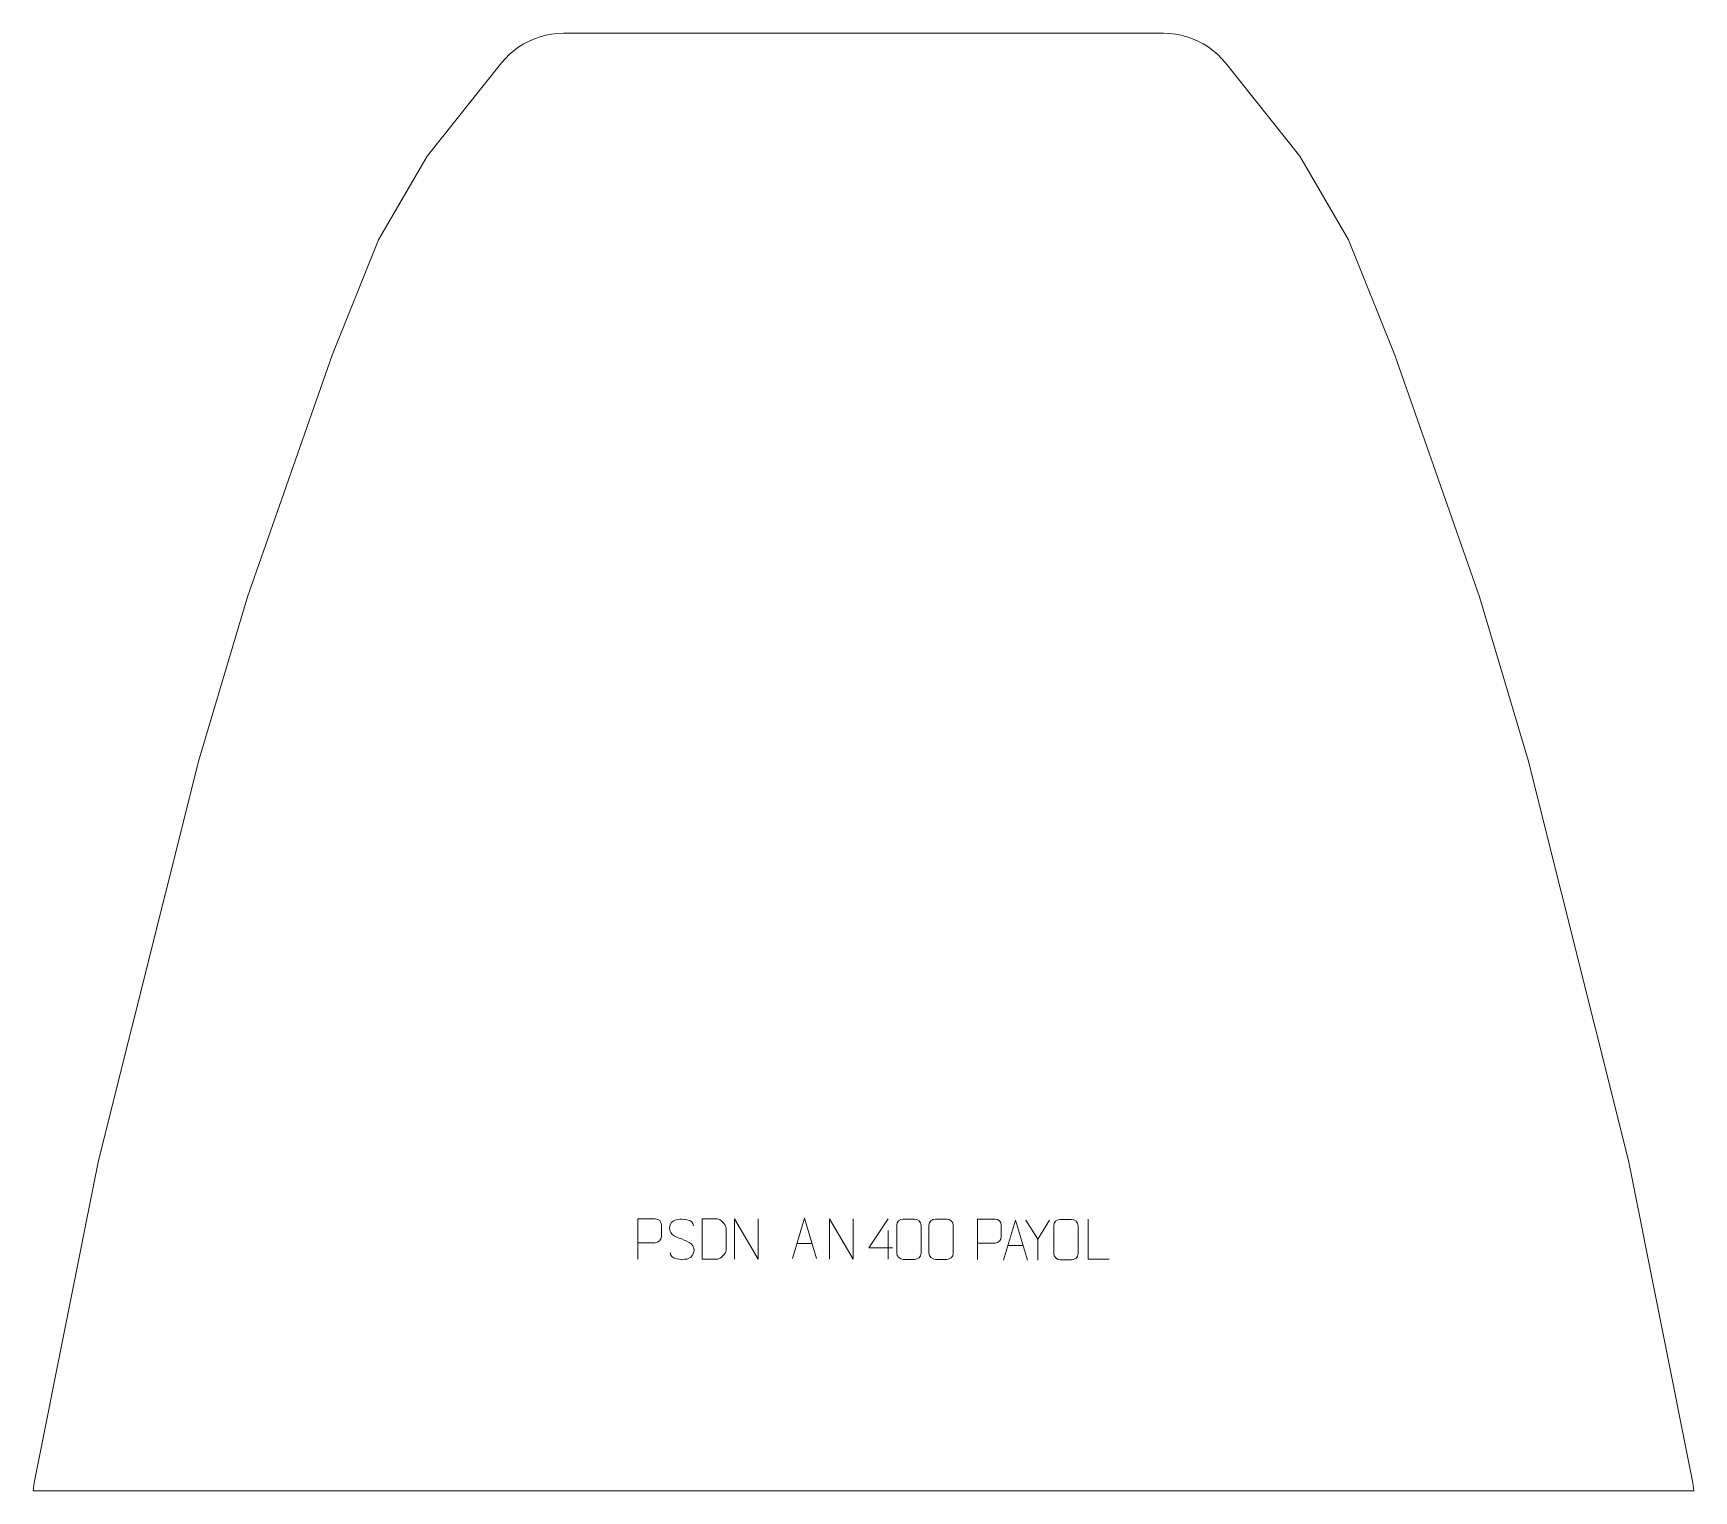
# Model space of a CAD drawing. Header units: millimetres. Extents: x -491 to 540, y 631 to 1536.
import ezdxf

# ---------------------------------------------------------------- set-up
doc = ezdxf.new("R2010")
doc.units = ezdxf.units.MM
doc.header["$MEASUREMENT"] = 0
doc.layers.add('layer 1', color=7, linetype='Continuous')

msp = doc.modelspace()

# ---------------------------------------------------------------- linework, layer by layer
at = {"layer": 'layer 1', "color": 242, "lineweight": 9}
msp.add_open_spline([(-162.2153, 1535.8493), (-162.2153, 1535.8493), (210.5102, 1535.8493), (210.5102, 1535.8493), (210.5102, 1535.8493), (210.5102, 1535.8493), (214.1787, 1535.7113), (214.1787, 1535.7113), (214.1787, 1535.7113), (214.1787, 1535.7113), (217.8275, 1535.3025), (217.8275, 1535.3025), (217.8275, 1535.3025), (217.8275, 1535.3025), (221.4354, 1534.6209), (221.4354, 1534.6209), (221.4354, 1534.6209), (221.4354, 1534.6209), (224.9821, 1533.6722), (224.9821, 1533.6722), (224.9821, 1533.6722), (224.9821, 1533.6722), (228.4492, 1532.4617), (228.4492, 1532.4617), (228.4492, 1532.4617), (228.4492, 1532.4617), (231.8143, 1530.9951), (231.8143, 1530.9951), (231.8143, 1530.9951), (231.8143, 1530.9951), (235.062, 1529.2834), (235.062, 1529.2834), (235.062, 1529.2834), (235.062, 1529.2834), (238.1741, 1527.3316), (238.1741, 1527.3316), (238.1741, 1527.3316), (238.1741, 1527.3316), (241.1299, 1525.1545), (241.1299, 1525.1545), (241.1299, 1525.1545), (241.1299, 1525.1545), (243.9154, 1522.7631), (243.9154, 1522.7631), (243.9154, 1522.7631), (243.9154, 1522.7631), (246.5148, 1520.1702), (246.5148, 1520.1702), (246.5148, 1520.1702), (246.5148, 1520.1702), (248.914, 1517.391), (248.914, 1517.391), (248.914, 1517.391), (248.914, 1517.391), (295.1852, 1459.5544), (295.1852, 1459.5544), (295.1852, 1459.5544), (295.1852, 1459.5544), (325.4218, 1407.6651), (325.4218, 1407.6651), (325.4218, 1407.6651), (325.4218, 1407.6651), (354.1481, 1335.8496), (354.1481, 1335.8496), (354.1481, 1335.8496), (354.1481, 1335.8496), (406.6472, 1185.8504), (406.6472, 1185.8504), (406.6472, 1185.8504), (406.6472, 1185.8504), (436.9961, 1084.4582), (436.9961, 1084.4582), (436.9961, 1084.4582), (436.9961, 1084.4582), (499.1483, 835.8497), (499.1483, 835.8497), (499.1483, 835.8497), (499.1483, 835.8497), (539.1471, 635.85), (539.1471, 635.85), (539.1471, 635.85), (539.1471, 635.85), (539.7734, 630.85), (539.7734, 630.85), (539.7734, 630.85), (539.7734, 630.85), (-491.4767, 630.85), (-491.4767, 630.85), (-491.4767, 630.85), (-491.4767, 630.85), (-490.8517, 635.85), (-490.8517, 635.85), (-490.8517, 635.85), (-490.8517, 635.85), (-450.8516, 835.8497), (-450.8516, 835.8497), (-450.8516, 835.8497), (-450.8516, 835.8497), (-388.7007, 1084.4582), (-388.7007, 1084.4582), (-388.7007, 1084.4582), (-388.7007, 1084.4582), (-358.3519, 1185.8504), (-358.3519, 1185.8504), (-358.3519, 1185.8504), (-358.3519, 1185.8504), (-305.8509, 1335.8496), (-305.8509, 1335.8496), (-305.8509, 1335.8496), (-305.8509, 1335.8496), (-277.1265, 1407.6651), (-277.1265, 1407.6651), (-277.1265, 1407.6651), (-277.1265, 1407.6651), (-246.888, 1459.5544), (-246.888, 1459.5544), (-246.888, 1459.5544), (-246.888, 1459.5544), (-200.6173, 1517.391), (-200.6173, 1517.391), (-200.6173, 1517.391), (-200.6173, 1517.391), (-198.2194, 1520.1702), (-198.2194, 1520.1702), (-198.2194, 1520.1702), (-198.2194, 1520.1702), (-195.6187, 1522.7631), (-195.6187, 1522.7631), (-195.6187, 1522.7631), (-195.6187, 1522.7631), (-192.8331, 1525.1545), (-192.8331, 1525.1545), (-192.8331, 1525.1545), (-192.8331, 1525.1545), (-189.8769, 1527.3316), (-189.8769, 1527.3316), (-189.8769, 1527.3316), (-189.8769, 1527.3316), (-186.7671, 1529.2834), (-186.7671, 1529.2834), (-186.7671, 1529.2834), (-186.7671, 1529.2834), (-183.5189, 1530.9951), (-183.5189, 1530.9951), (-183.5189, 1530.9951), (-183.5189, 1530.9951), (-180.1525, 1532.4617), (-180.1525, 1532.4617), (-180.1525, 1532.4617), (-180.1525, 1532.4617), (-176.6867, 1533.6722), (-176.6867, 1533.6722), (-176.6867, 1533.6722), (-176.6867, 1533.6722), (-173.1387, 1534.6209), (-173.1387, 1534.6209), (-173.1387, 1534.6209), (-173.1387, 1534.6209), (-169.5322, 1535.3025), (-169.5322, 1535.3025), (-169.5322, 1535.3025), (-169.5322, 1535.3025), (-165.8834, 1535.7113), (-165.8834, 1535.7113), (-165.8834, 1535.7113), (-165.8834, 1535.7113), (-162.2153, 1535.8493), (-162.2153, 1535.8493)], degree=3, knots=[0, 0, 0, 0, 0.023255814, 0.023255814, 0.023255814, 0.023255814, 0.046511628, 0.046511628, 0.046511628, 0.046511628, 0.069767442, 0.069767442, 0.069767442, 0.069767442, 0.093023256, 0.093023256, 0.093023256, 0.093023256, 0.11627907, 0.11627907, 0.11627907, 0.11627907, 0.139534884, 0.139534884, 0.139534884, 0.139534884, 0.162790698, 0.162790698, 0.162790698, 0.162790698, 0.186046512, 0.186046512, 0.186046512, 0.186046512, 0.209302326, 0.209302326, 0.209302326, 0.209302326, 0.23255814, 0.23255814, 0.23255814, 0.23255814, 0.255813953, 0.255813953, 0.255813953, 0.255813953, 0.279069767, 0.279069767, 0.279069767, 0.279069767, 0.302325581, 0.302325581, 0.302325581, 0.302325581, 0.325581395, 0.325581395, 0.325581395, 0.325581395, 0.348837209, 0.348837209, 0.348837209, 0.348837209, 0.372093023, 0.372093023, 0.372093023, 0.372093023, 0.395348837, 0.395348837, 0.395348837, 0.395348837, 0.418604651, 0.418604651, 0.418604651, 0.418604651, 0.441860465, 0.441860465, 0.441860465, 0.441860465, 0.465116279, 0.465116279, 0.465116279, 0.465116279, 0.488372093, 0.488372093, 0.488372093, 0.488372093, 0.511627907, 0.511627907, 0.511627907, 0.511627907, 0.534883721, 0.534883721, 0.534883721, 0.534883721, 0.558139535, 0.558139535, 0.558139535, 0.558139535, 0.581395349, 0.581395349, 0.581395349, 0.581395349, 0.604651163, 0.604651163, 0.604651163, 0.604651163, 0.627906977, 0.627906977, 0.627906977, 0.627906977, 0.651162791, 0.651162791, 0.651162791, 0.651162791, 0.674418605, 0.674418605, 0.674418605, 0.674418605, 0.697674419, 0.697674419, 0.697674419, 0.697674419, 0.720930233, 0.720930233, 0.720930233, 0.720930233, 0.744186047, 0.744186047, 0.744186047, 0.744186047, 0.76744186, 0.76744186, 0.76744186, 0.76744186, 0.790697674, 0.790697674, 0.790697674, 0.790697674, 0.813953488, 0.813953488, 0.813953488, 0.813953488, 0.837209302, 0.837209302, 0.837209302, 0.837209302, 0.860465116, 0.860465116, 0.860465116, 0.860465116, 0.88372093, 0.88372093, 0.88372093, 0.88372093, 0.906976744, 0.906976744, 0.906976744, 0.906976744, 0.930232558, 0.930232558, 0.930232558, 0.930232558, 0.953488372, 0.953488372, 0.953488372, 0.953488372, 1, 1, 1, 1], dxfattribs=at)
at = {"layer": 'layer 1', "color": 250, "lineweight": 9}
for points, knots in [([(-116.0057, 774.7171), (-116.0057, 774.7171), (-116.0057, 799.6707), (-116.0057, 799.6707), (-116.0057, 799.6707), (-112.4107, 799.6707), (-108.8154, 799.6707), (-105.22, 799.6707), (-105.22, 799.6707), (-102.8948, 799.6328), (-101.3374, 798.1427), (-101.3416, 795.7766), (-101.3416, 795.7766), (-101.342, 793.7409), (-101.342, 790.6816), (-101.3416, 788.6456), (-101.3416, 788.6456), (-101.3481, 786.7702), (-103.1603, 784.8283), (-105.1699, 784.8092), (-105.1699, 784.8092), (-105.1699, 784.8092), (-116.0057, 784.8092), (-116.0057, 784.8092)], [0, 0, 0, 0, 0.142857143, 0.142857143, 0.142857143, 0.142857143, 0.285714286, 0.285714286, 0.285714286, 0.285714286, 0.428571429, 0.428571429, 0.428571429, 0.428571429, 0.571428571, 0.571428571, 0.571428571, 0.571428571, 0.714285714, 0.714285714, 0.714285714, 0.714285714, 1, 1, 1, 1]), ([(-88.6736, 787.1939), (-92.9219, 788.6643), (-97.83, 790.4601), (-95.8249, 795.9804), (-95.8249, 795.9804), (-94.3214, 800.1203), (-89.1078, 799.7318), (-85.5042, 799.1307), (-85.5042, 799.1307), (-82.6436, 798.6535), (-81.7789, 797.4403), (-81.4683, 795.3562)], [0, 0, 0, 0, 0.25, 0.25, 0.25, 0.25, 0.5, 0.5, 0.5, 0.5, 1, 1, 1, 1]), ([(-76.0659, 774.7453), (-73.7341, 774.7457), (-68.7839, 774.7217), (-66.4524, 774.7214), (-66.4524, 774.7214), (-64.5274, 774.616), (-61.2088, 778.1576), (-61.22, 780.1749), (-61.22, 780.1749), (-61.2204, 785.945), (-61.2204, 788.1147), (-61.22, 793.884), (-61.22, 793.884), (-61.2243, 796.0221), (-64.5988, 799.6822), (-66.7512, 799.6687), (-66.7512, 799.6687), (-69.0769, 799.6687), (-73.8012, 799.6687), (-76.1273, 799.6687), (-76.1273, 799.6687), (-76.1269, 793.9218), (-76.0656, 780.4926), (-76.0659, 774.7453)], [0, 0, 0, 0, 0.142857143, 0.142857143, 0.142857143, 0.142857143, 0.285714286, 0.285714286, 0.285714286, 0.285714286, 0.428571429, 0.428571429, 0.428571429, 0.428571429, 0.571428571, 0.571428571, 0.571428571, 0.571428571, 0.714285714, 0.714285714, 0.714285714, 0.714285714, 1, 1, 1, 1]), ([(-56.001, 774.7172), (-56.001, 774.7172), (-56.001, 799.6707), (-56.001, 799.6707), (-56.001, 799.6707), (-56.001, 799.6707), (-41.3462, 774.7172), (-41.3462, 774.7172), (-41.3462, 774.7172), (-41.3462, 774.7172), (-41.3462, 799.6707), (-41.3462, 799.6707)], [0, 0, 0, 0, 0.25, 0.25, 0.25, 0.25, 0.5, 0.5, 0.5, 0.5, 1, 1, 1, 1]), ([(-19.9151, 775.1547), (-19.9151, 775.1547), (-12.5441, 800.1082), (-12.5441, 800.1082), (-12.5441, 800.1082), (-12.5441, 800.1082), (-4.9742, 775.1547), (-4.9742, 775.1547)], [0, 0, 0, 0, 0.333333333, 0.333333333, 0.333333333, 0.333333333, 1, 1, 1, 1]), ([(2.999, 774.7172), (2.999, 774.7172), (2.999, 799.6707), (2.999, 799.6707), (2.999, 799.6707), (2.999, 799.6707), (17.6538, 774.7172), (17.6538, 774.7172), (17.6538, 774.7172), (17.6538, 774.7172), (17.6538, 799.6707), (17.6538, 799.6707)], [0, 0, 0, 0, 0.25, 0.25, 0.25, 0.25, 0.5, 0.5, 0.5, 0.5, 1, 1, 1, 1]), ([(42.3194, 781.6104), (42.3194, 781.6104), (27.4977, 781.6104), (27.4977, 781.6104), (27.4977, 781.6104), (27.4977, 781.6104), (39.3753, 799.6809), (39.3753, 799.6809)], [0, 0, 0, 0, 0.333333333, 0.333333333, 0.333333333, 0.333333333, 1, 1, 1, 1]), ([(48.7812, 799.5286), (51.1473, 799.5286), (53.5138, 799.5286), (55.8803, 799.5286), (55.8803, 799.5286), (57.8608, 799.5642), (59.8868, 798.0699), (59.9139, 795.6278), (59.9139, 795.6278), (59.9135, 789.8704), (59.9135, 784.1126), (59.9139, 778.3544), (59.9139, 778.3544), (59.7718, 776.0268), (58.0654, 774.5445), (55.8803, 774.5337), (55.8803, 774.5337), (53.5079, 774.5341), (51.1355, 774.5341), (48.7635, 774.5337), (48.7635, 774.5337), (46.805, 774.4281), (44.7986, 776.316), (44.81, 778.337), (44.81, 778.337), (44.8104, 784.1176), (44.8104, 789.8979), (44.81, 795.6777), (44.81, 795.6777), (44.8143, 797.8197), (46.5914, 799.5422), (48.7812, 799.5286)], [0, 0, 0, 0, 0.111111111, 0.111111111, 0.111111111, 0.111111111, 0.222222222, 0.222222222, 0.222222222, 0.222222222, 0.333333333, 0.333333333, 0.333333333, 0.333333333, 0.444444444, 0.444444444, 0.444444444, 0.444444444, 0.555555556, 0.555555556, 0.555555556, 0.555555556, 0.666666667, 0.666666667, 0.666666667, 0.666666667, 0.777777778, 0.777777778, 0.777777778, 0.777777778, 1, 1, 1, 1]), ([(68.7812, 799.5286), (71.1473, 799.5286), (73.5138, 799.5286), (75.8803, 799.5286), (75.8803, 799.5286), (77.8608, 799.5642), (79.8868, 798.0699), (79.9139, 795.6278), (79.9139, 795.6278), (79.9135, 789.8704), (79.9135, 784.1126), (79.9139, 778.3544), (79.9139, 778.3544), (79.7718, 776.0268), (78.0654, 774.5445), (75.8803, 774.5337), (75.8803, 774.5337), (73.5079, 774.5341), (71.1355, 774.5341), (68.7635, 774.5337), (68.7635, 774.5337), (66.805, 774.4281), (64.7986, 776.316), (64.81, 778.337), (64.81, 778.337), (64.8104, 784.1176), (64.8104, 789.8979), (64.81, 795.6777), (64.81, 795.6777), (64.8143, 797.8197), (66.5914, 799.5422), (68.7812, 799.5286)], [0, 0, 0, 0, 0.111111111, 0.111111111, 0.111111111, 0.111111111, 0.222222222, 0.222222222, 0.222222222, 0.222222222, 0.333333333, 0.333333333, 0.333333333, 0.333333333, 0.444444444, 0.444444444, 0.444444444, 0.444444444, 0.555555556, 0.555555556, 0.555555556, 0.555555556, 0.666666667, 0.666666667, 0.666666667, 0.666666667, 0.777777778, 0.777777778, 0.777777778, 0.777777778, 1, 1, 1, 1]), ([(95.0298, 774.5525), (95.0298, 774.5525), (95.0298, 799.5061), (95.0298, 799.5061), (95.0298, 799.5061), (98.6248, 799.5061), (102.2201, 799.5061), (105.8155, 799.5061), (105.8155, 799.5061), (108.1407, 799.4682), (109.6981, 797.9781), (109.6939, 795.612), (109.6939, 795.612), (109.6935, 793.5763), (109.6935, 790.517), (109.6939, 788.481), (109.6939, 788.481), (109.6874, 786.6056), (107.8752, 784.6637), (105.8656, 784.6446), (105.8656, 784.6446), (105.8656, 784.6446), (95.0298, 784.6446), (95.0298, 784.6446)], [0, 0, 0, 0, 0.142857143, 0.142857143, 0.142857143, 0.142857143, 0.285714286, 0.285714286, 0.285714286, 0.285714286, 0.428571429, 0.428571429, 0.428571429, 0.428571429, 0.571428571, 0.571428571, 0.571428571, 0.571428571, 0.714285714, 0.714285714, 0.714285714, 0.714285714, 1, 1, 1, 1]), ([(111.1204, 773.9901), (111.1204, 773.9901), (118.4914, 798.9436), (118.4914, 798.9436), (118.4914, 798.9436), (118.4914, 798.9436), (126.0613, 773.9901), (126.0613, 773.9901)], [0, 0, 0, 0, 0.333333333, 0.333333333, 0.333333333, 0.333333333, 1, 1, 1, 1]), ([(139.6843, 798.928), (139.6843, 798.928), (132.3619, 787.0293), (132.3619, 787.0293), (132.3619, 787.0293), (132.3619, 787.0293), (132.3626, 773.9744), (132.3626, 773.9744)], [0, 0, 0, 0, 0.333333333, 0.333333333, 0.333333333, 0.333333333, 1, 1, 1, 1]), ([(146.274, 799.2857), (148.6407, 799.2857), (151.0078, 799.2857), (153.3749, 799.2857), (153.3749, 799.2857), (155.3559, 799.3213), (157.3824, 797.8266), (157.4095, 795.3839), (157.4095, 795.3839), (157.4091, 789.6251), (157.4091, 783.8658), (157.4095, 778.1062), (157.4095, 778.1062), (157.2673, 775.778), (155.5605, 774.2954), (153.3749, 774.2845), (153.3749, 774.2845), (151.0019, 774.2849), (148.6289, 774.2849), (146.2563, 774.2845), (146.2563, 774.2845), (144.2974, 774.1789), (142.2905, 776.0673), (142.3019, 778.0888), (142.3019, 778.0888), (142.3022, 783.8709), (142.3022, 789.6525), (142.3019, 795.4338), (142.3019, 795.4338), (142.3062, 797.5764), (144.0837, 799.2992), (146.274, 799.2857)], [0, 0, 0, 0, 0.111111111, 0.111111111, 0.111111111, 0.111111111, 0.222222222, 0.222222222, 0.222222222, 0.222222222, 0.333333333, 0.333333333, 0.333333333, 0.333333333, 0.444444444, 0.444444444, 0.444444444, 0.444444444, 0.555555556, 0.555555556, 0.555555556, 0.555555556, 0.666666667, 0.666666667, 0.666666667, 0.666666667, 0.777777778, 0.777777778, 0.777777778, 0.777777778, 1, 1, 1, 1]), ([(176.6864, 774.5834), (176.6864, 774.5834), (163.7373, 774.5834), (163.7373, 774.5834), (163.7373, 774.5834), (163.7373, 774.5834), (163.7373, 799.537), (163.7373, 799.537)], [0, 0, 0, 0, 0.333333333, 0.333333333, 0.333333333, 0.333333333, 1, 1, 1, 1]), ([(-88.6736, 787.1938), (-84.655, 785.5471), (-79.6255, 783.6588), (-81.4595, 778.2985), (-81.4595, 778.2985), (-82.9193, 774.0321), (-87.8301, 774.2888), (-91.5562, 774.8435), (-91.5562, 774.8435), (-94.3062, 775.2533), (-95.5271, 776.4668), (-95.9051, 778.579)], [0, 0, 0, 0, 0.25, 0.25, 0.25, 0.25, 0.5, 0.5, 0.5, 0.5, 1, 1, 1, 1])]:
    msp.add_open_spline(points, degree=3, knots=knots, dxfattribs=at)
for points in [[(132.3619, 787.0293), (132.3619, 787.0293), (125.041, 798.928), (125.041, 798.928)], [(-17.1925, 784.4041), (-17.1925, 784.4041), (-7.6968, 784.4041), (-7.6968, 784.4041)], [(39.3753, 792.3715), (39.3753, 792.3715), (39.3753, 774.7068), (39.3753, 774.7068)], [(113.843, 783.2395), (113.843, 783.2395), (123.3387, 783.2395), (123.3387, 783.2395)]]:
    msp.add_open_spline(points, degree=3, dxfattribs=at)

doc.saveas('drawing.dxf')
